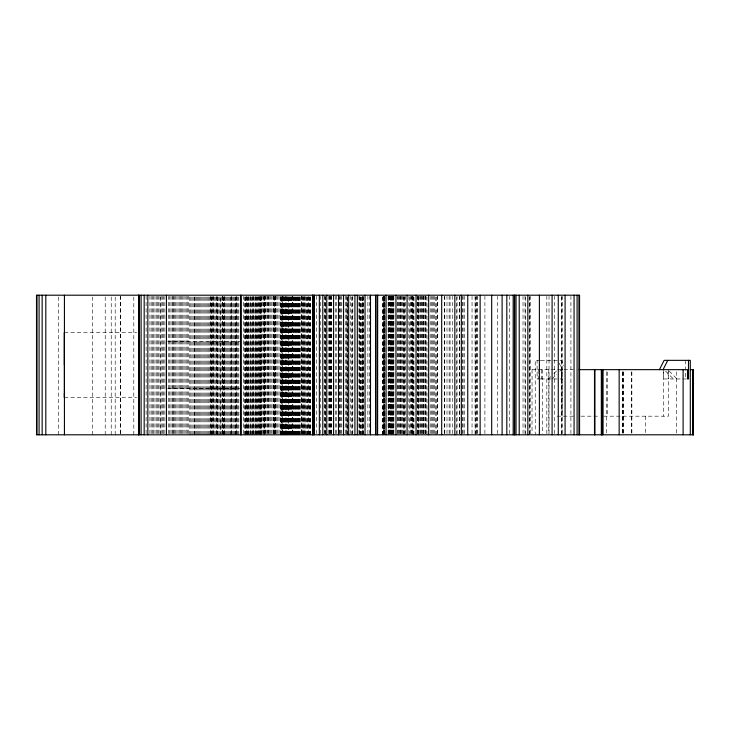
<?xml version="1.0" encoding="UTF-8"?>
<svg xmlns="http://www.w3.org/2000/svg" width="730" height="730" viewBox="0 0 730 730"><rect width="100%" height="100%" fill="white"/><g stroke="black" fill="none" stroke-linecap="round" stroke-linejoin="round"><path stroke-width="0.55" stroke-dasharray="3.65 2.74" d="M58.683 434.797L58.683 296.334M92.61 434.797L92.61 296.334M105.211 434.797L105.211 296.334M111.225 434.797L111.225 296.334M115.194 434.797L115.194 296.344M120.331 433.666L120.331 296.344M120.423 433.666L120.423 296.344M133.8 434.797L133.8 296.344M146.091 433.656L146.091 296.334M149.915 433.656L149.915 296.334M151.183 433.656L151.183 296.334M152.451 433.656L152.451 296.334M153.711 433.656L153.711 296.334M154.961 433.656L154.961 296.334M156.22 433.656L156.22 296.334M157.461 433.666L157.461 296.334M158.711 433.666L158.711 296.334M159.952 433.666L159.952 296.334M160.709 434.797L160.709 296.334M161.184 433.666L161.184 296.334M162.416 433.666L162.425 296.334M163.648 433.666L163.648 296.334M164.87 433.666L164.87 296.334M168.52 433.666L168.52 296.334M169.734 433.666L169.734 296.334M170.939 433.666L170.939 296.334M172.134 433.666L172.134 296.334M172.928 433.666L172.928 296.344M173.329 433.666L173.329 296.334M174.525 433.666L174.525 296.334M175.711 433.666L175.711 296.334M176.897 433.666L176.897 296.334M178.074 433.666L178.074 296.334M179.251 433.666L179.251 296.334M180.419 433.666L180.419 296.334M181.588 433.666L181.588 296.334M182.755 433.666L182.755 296.334M183.914 433.666L183.914 296.334M185.064 433.666L185.064 296.334M186.214 433.666L186.214 296.334M187.364 433.666L187.364 296.334M188.504 433.666L188.504 296.334M189.59 434.797L189.59 296.334M190.767 434.797L190.767 296.334M191.899 434.797L191.899 296.334M193.021 434.797L193.021 296.334M194.143 434.797L194.143 296.334M194.636 434.797L194.636 296.334M195.257 434.797L195.257 296.334M196.37 434.797L196.37 296.334M197.474 434.797L197.474 296.344M198.578 434.797L198.578 296.344M199.673 434.797L199.673 296.344M200.768 434.797L200.768 296.344M201.854 434.797L201.854 296.344M202.94 434.797L202.94 296.344M204.017 434.797L204.017 296.344M205.093 434.797L205.093 296.344M206.161 434.797L206.161 296.344M207.229 434.797L207.238 296.334M208.287 434.797L208.287 296.344M209.346 434.797L209.346 296.344M210.395 434.797L210.395 296.344M210.541 433.666L210.578 296.344M211.445 434.797L211.445 296.344M211.627 434.797L211.627 296.344M212.12 433.666L212.12 296.344M212.403 434.797L212.485 296.344M213.251 433.666L213.251 296.334M213.525 434.797L213.525 296.344M214.556 434.797L214.556 296.344M215.587 434.797L215.587 296.344M216.609 434.797L216.609 296.344M216.81 433.666L216.81 296.344M217.221 434.797L217.221 296.344M217.321 434.797L217.321 296.344M217.631 434.797L217.631 296.344M218.644 434.797L218.644 296.344M219.657 434.797L219.657 296.344M220.661 434.797L220.661 296.344L220.761 433.666M221.664 434.797L221.664 296.344M222.367 433.666L222.367 296.344M222.449 433.666L222.449 296.344M222.659 434.797L222.659 296.344M223.416 434.797L223.416 296.344M223.654 434.797L223.654 296.344M224.055 434.797L224.055 296.344M224.639 434.797L224.639 296.344M224.758 433.666L224.758 296.344M225.616 434.797L225.616 296.344M226.592 434.797L226.592 296.344M227.568 434.797L227.568 296.344M228.536 434.797L228.536 296.344M229.494 434.797L229.494 296.344M230.452 434.797L230.452 296.344M231.008 434.797L231.008 296.344M231.41 434.797L231.41 296.344M231.556 433.666L231.556 296.344M232.359 434.797L232.359 296.344M233.299 434.797L233.299 296.344M234.239 434.797L234.239 296.344M235.17 434.797L235.17 296.344M235.826 434.797L235.845 296.344M236.1 434.797L236.118 296.334M236.465 433.666L236.465 296.344M237.022 434.797L237.022 296.344M237.943 434.797L237.943 296.344M238.856 434.797L238.856 296.344M243.355 433.666L243.355 296.344M244.24 434.797L244.24 296.344M245.116 434.797L245.116 296.344M245.627 434.797L245.627 296.344M245.992 434.797L245.992 296.344M246.649 433.666L246.649 296.344M246.859 434.797L246.859 296.344M247.726 434.797L247.726 296.344M247.954 434.797L247.954 296.344M248.118 433.656L248.118 296.334M248.583 434.797L248.583 296.344M249.432 434.797L249.395 296.334M250.28 434.797L250.28 296.344M250.673 433.656L250.673 296.334M251.129 434.797L251.129 296.344M251.969 434.797L251.941 296.334M252.799 434.797L252.799 296.344M252.89 433.666L252.89 296.344M253.21 433.656L253.21 296.334M253.629 434.797L253.629 296.344M254.451 434.797L254.478 296.334M255.272 434.797L255.272 296.344M255.737 433.656L255.737 296.334M256.084 434.797L256.084 296.344M256.887 434.797L256.887 296.344M256.987 433.656L256.987 296.334M257.69 434.797L257.69 296.344M258.247 433.656L258.247 296.334M258.493 434.797L258.493 296.344M259.278 434.797L259.278 296.344M259.497 433.656L259.497 296.334M260.072 434.797L260.072 296.344M260.291 433.666L260.3 296.344M260.647 434.797L260.647 296.344M260.847 434.797L260.738 296.334M261.157 433.666L261.157 296.344M261.495 434.797L261.495 296.344M261.979 433.656L261.979 296.334M263.028 433.666L263.028 296.344M263.211 433.656L263.22 296.334M264.059 434.797L264.059 296.344M264.452 433.666L264.452 296.334M264.671 434.797L264.671 296.344M264.735 433.666L264.735 296.344M265.674 433.666L265.674 296.334M265.848 433.666L265.848 296.344M266.897 433.666L266.897 296.334M267.527 433.666L267.527 296.344M268.12 433.666L268.12 296.334M268.476 433.666L268.476 296.344M269.343 433.666L269.343 296.334M270.547 433.666L270.547 296.334M271.761 433.666L271.761 296.334M272.965 433.666L272.965 296.334M273.513 433.666L273.513 296.344M273.796 433.666L273.796 296.344M274.161 433.666L274.161 296.334M274.434 434.797L274.434 296.344M274.936 433.666L274.954 296.344M275.356 433.666L275.365 296.334M275.584 433.666L275.584 296.344M275.648 433.666L275.648 296.344M276.551 433.666L276.551 296.334M277.738 433.666L277.738 296.334M278.924 433.666L278.924 296.334M280.101 433.666L280.101 296.334M280.795 434.797L280.795 296.344M280.94 434.797L280.922 296.344M281.032 434.797L281.004 296.344M281.141 434.797L281.232 296.344L281.269 434.797M281.424 434.797L281.552 296.344M281.598 434.797L281.598 296.344M281.798 434.797L281.734 296.344M282.017 434.797L281.944 296.344M282.255 434.797L282.182 296.344M282.437 434.797L282.446 296.334M282.51 434.797L282.51 296.344M283.003 434.797L283.003 296.344M283.094 434.797L283.094 296.344M283.322 434.797L283.286 296.344M283.413 434.797L283.413 296.344M283.651 434.797L283.614 296.334M283.751 434.797L283.76 296.344M284.116 434.797L284.007 296.344M284.39 434.797L284.39 296.344M284.499 434.797L284.499 296.344M284.901 434.797L284.782 296.334M285.202 434.797L285.202 296.344M285.33 434.797L285.33 296.344M285.64 434.797L285.64 296.344M285.768 434.797L285.768 296.344M285.941 433.666L285.941 296.334M286.096 434.797L286.096 296.344M286.233 434.797L286.233 296.344M286.571 434.797L286.571 296.344M286.707 434.797L286.717 296.344M287.063 434.797L287.091 296.334M287.209 434.797L287.209 296.344M287.584 434.797L287.584 296.344M287.729 434.797L287.729 296.344M288.113 434.797L288.24 296.334L288.268 434.797M288.66 434.797L288.66 296.344M288.825 434.797L288.825 296.344M289.235 434.797L289.235 296.344M289.399 434.797L289.39 296.334M289.819 434.797L289.819 296.344M290.002 434.797L290.002 296.344M290.43 434.797L290.531 296.334M290.613 434.797L290.613 296.344M291.051 434.797L291.051 296.344M291.243 434.797L291.243 296.344M291.699 434.797L291.617 296.334M291.881 434.797L291.881 296.344M292.356 434.797L292.356 296.344M292.548 433.666L292.548 296.344M292.794 433.666L292.794 296.334M293.031 434.797L293.031 296.344M293.725 434.797L293.725 296.344M293.925 434.797L293.925 296.334M294.436 434.797L294.436 296.344M295.048 434.797L295.048 296.334M295.157 434.797L295.157 296.344M295.896 434.797L295.896 296.344M296.17 434.797L296.17 296.334M296.654 434.797L296.654 296.344M297.283 434.797L297.283 296.334M297.429 434.797L297.429 296.344M298.214 434.797L298.214 296.344M298.397 434.797L298.397 296.334M299.017 434.797L299.017 296.344M299.501 434.797L299.501 296.334M299.838 434.797L299.838 296.344M300.669 434.797L300.605 296.334M301.7 433.666L301.7 295.203M302.366 434.797L302.366 296.344M302.795 433.666L302.795 296.344M303.242 434.797L303.242 296.344M303.881 433.666L303.881 296.344M304.118 434.797L304.118 296.344M304.967 433.666L304.967 295.203M305.021 434.797L305.021 296.344M305.925 434.797L306.043 296.344M306.846 434.797L306.846 296.344M307.12 434.797L307.12 296.344M307.777 434.797L307.777 296.344M308.188 433.666L308.188 296.344M308.717 434.797L308.717 296.344M309.255 434.797L309.255 296.344M309.675 434.797L309.675 296.344M310.314 434.797L310.314 296.344M310.633 434.797L310.633 296.344M316.601 433.666L316.583 296.344M320.744 433.666L320.671 296.344M324.686 433.666L324.686 296.344M324.969 433.666L324.969 296.344M325.452 433.666L325.452 296.344M325.68 434.797L325.68 296.344M328.619 433.666L328.628 296.344M329.266 433.666L329.266 296.344M329.595 433.666L329.595 295.203M330.343 433.666L330.343 296.344M330.562 433.666L330.562 296.344M331.429 433.666L331.429 296.344M331.529 433.666L331.529 296.344M335.326 433.666L335.326 296.344M336.265 433.666L336.265 295.203M339.66 433.666L339.66 296.344M339.97 433.666L339.97 296.344M340.883 433.666L340.883 296.344M341.795 433.666L341.795 296.344M345.381 433.666L345.381 296.344M346.266 433.666L346.266 296.344M347.653 434.797L347.653 296.344M350.61 433.666L350.61 296.344M351.459 434.797L351.459 296.344M352.307 434.797L352.307 296.344M352.8 433.666L352.8 296.344M358.914 433.666L358.914 296.344M359.306 433.666L359.306 296.344M359.717 434.797L359.717 296.344M360.52 434.797L360.52 296.344M360.739 434.797L360.739 296.344M361.313 434.797L361.313 296.344M362.098 434.797L362.098 296.344M362.326 433.666L362.326 296.344M362.673 434.797L362.673 296.344M362.883 434.797L362.883 296.344M363.184 433.666L363.184 295.203M363.522 434.797L363.522 296.344M367.874 433.666L367.874 296.344M369.553 433.666L369.553 296.344M382.83 434.797L382.849 296.344M382.903 434.797L382.949 296.344M383.058 434.797L383.131 296.344M383.259 434.797L383.296 295.203M383.405 434.797L383.405 296.344M383.761 434.797L383.761 296.344M384.044 434.797L383.98 296.344M384.208 434.797L384.208 296.344M384.281 433.666L384.281 296.344M384.409 296.344L384.464 434.797L384.537 296.344M384.737 434.797L384.737 296.344M385.029 434.797L385.029 296.344M388.123 433.666L388.123 296.344M388.26 433.666L388.26 296.344M388.597 433.666L388.597 296.344M388.743 434.797L388.743 296.344M389.09 433.666L389.09 296.344M389.236 433.666L389.236 296.344M389.656 433.666L389.61 295.203M389.756 433.666L389.756 296.344M390.139 433.666L390.139 296.344M390.295 434.797L390.295 296.344M390.687 433.666L390.696 296.344M390.851 433.666L390.86 296.344M391.262 434.797L391.262 296.344M391.435 433.666L391.435 296.344M391.846 433.666L391.846 296.344M392.028 433.666L392.028 296.344M392.457 434.797L392.457 296.344M392.64 433.666L392.64 295.203M393.078 433.666L393.078 296.344M393.269 433.666L393.269 295.203M393.726 434.797L393.726 296.344M393.917 433.666L393.917 296.344M397.184 433.666L397.184 296.344M397.923 433.666L397.923 296.344M398.68 433.666L398.68 296.344M399.456 433.666L399.456 296.344M400.086 433.666L400.086 296.344M400.241 433.666L400.241 296.344M401.044 433.666L401.044 296.344M401.865 433.666L401.865 296.344M402.695 433.666L402.695 296.344M403.489 434.797L403.489 296.344M403.535 433.666L403.535 296.344M404.393 434.797L404.393 296.344M404.794 433.666L404.794 296.344M405.269 433.666L405.269 296.344M408.873 433.666L408.873 296.344M409.804 434.797L409.804 296.344M410.744 433.666L410.744 296.344M411.154 433.666L411.154 296.344M411.702 433.666L411.702 296.344M412.423 433.666L412.423 296.344M412.623 434.797L412.623 296.344M412.66 433.666L412.66 296.344M413.016 433.666L413.016 296.344M413.636 434.797L413.636 296.344M413.983 434.797L413.992 296.344M417.195 433.666L417.195 296.344M417.615 433.666L417.615 296.344M418.162 433.666L418.162 296.344M418.427 433.666L418.427 296.344M418.628 434.797L418.628 296.344M419.659 433.666L419.659 296.344M420.69 433.666L420.69 296.344M420.991 433.666L420.991 296.344M421.721 433.666L421.721 295.203M422.77 433.666L422.77 296.344M422.989 433.666L422.989 296.344M423.354 433.666L423.354 296.344M423.82 433.666L423.82 296.344M424.869 433.666L424.869 296.344M425.736 433.666L425.736 296.344M425.818 433.666L425.818 296.344M425.964 433.666L425.928 296.344M426.995 434.797L426.995 296.344M430.216 433.666L430.216 296.344M431.293 433.666L431.293 296.344M432.379 433.666L432.379 296.344M433.456 433.666L433.456 296.344M434.542 433.666L434.542 296.344M435.627 434.797L435.627 296.344M436.723 434.797L436.723 296.344M437.252 433.666L437.252 296.344M437.361 433.666L437.361 296.344M444.543 433.666L444.552 296.344M444.789 433.666L444.789 296.344M446.997 433.666L446.997 296.344M449.114 433.666L449.114 296.344M450.063 433.666L450.063 296.344M452.646 433.666L452.646 296.344M456.798 434.797L456.798 296.344M457.035 433.666L457.035 296.344M459.38 433.666L459.38 296.344M459.736 433.666L459.736 296.344M462.765 433.666L462.765 296.344M463.057 433.666L463.057 296.344M464.618 433.666L464.618 296.344M472.045 433.666L472.045 296.344M475.057 433.666L475.057 296.344M475.522 434.797L475.522 296.344M476.179 433.666L476.179 296.344M476.909 433.666L476.909 296.344M477.539 433.666L477.539 296.344M484.902 433.666L484.902 296.344M497.522 433.666L497.522 296.344M509.43 433.666L509.43 296.344M523.027 433.666L523.027 296.344M525.016 433.666L525.016 296.344M525.381 434.797L525.381 296.344M529.369 434.797L529.414 296.344M529.706 433.666L529.706 296.344M530.455 433.666L530.455 296.344M546.816 433.666L546.816 296.344M549.024 433.666L549.024 296.344M554.672 433.666L554.672 296.344M561.407 433.666L561.407 296.344M561.762 434.797L561.762 296.344M562.392 433.666L562.392 296.344M570.915 433.666L570.915 296.344M548.458 378.961L550.785 376.634M553.887 373.532L556.99 370.429M551.999 378.961L556.652 374.308M559.746 371.205L561.297 369.654M64.404 332.433L136.647 332.433M167.553 341.731L240.946 341.731M540.355 360.346L535.236 360.346L535.236 434.797M540.839 360.346L561.297 360.346L564.089 365.931M532.033 369.654L573.442 369.654M540.501 378.961L537.097 378.961L537.097 360.346M540.82 378.961L561.68 378.961L561.68 369.654M686.419 378.961L663.716 378.961L663.716 371.725M167.553 388.269L240.946 388.269M64.404 397.576L136.647 397.576M556.999 416.182L573.442 416.182M581.043 416.182L599.805 416.182M603.619 416.182L668.525 416.182L668.525 369.654M669.282 371.205L677.038 378.961M665.65 371.205L673.407 378.961M559.162 363.138L562.41 369.654M685.278 360.346L685.278 378.961M676.71 371.899L676.71 433.675M668.114 371.725L668.114 378.961M663.461 369.654L663.461 416.182M645.338 416.182L645.338 433.702M631.861 371.899L631.861 433.675M631.45 371.899L631.45 433.675M623.365 371.899L623.365 433.675M623.11 371.899L623.11 433.675M622.453 371.899L622.453 433.675M622.27 371.899L622.27 433.675M607.698 371.926L607.698 416.182M606.365 371.899L606.365 433.675M562.063 369.654L562.063 416.182M548.814 369.654L548.814 433.675M542.427 369.654L542.427 433.675M541.368 369.654L541.368 378.961M538.165 369.654L538.165 378.961M532.061 369.654L532.024 433.675M282.711 296.344L282.711 434.797L282.793 296.344M301.463 296.344L301.463 434.797L301.508 296.344M347.088 296.344L347.088 433.666L347.142 296.344M383.579 296.344L383.579 434.797L383.624 296.344"/><path stroke-width="1.09" d="M36.956 434.797L36.956 295.203M39.082 434.797L39.082 295.203M42.148 434.797L42.148 295.203M45.808 434.797L45.808 295.203M64.377 365L64.404 332.433L64.404 397.576L64.413 393.415M64.422 434.797L64.422 295.203M138.864 434.797L138.864 295.203M138.983 434.797L138.983 295.203M141.109 434.797L141.109 295.203M144.175 434.797L144.175 295.203M147.834 434.797L147.834 295.203M166.431 388.269L166.431 341.768M166.449 434.797L166.449 295.203M312.568 434.797L312.568 295.203M312.604 434.797L312.604 295.203M313.654 434.797L313.654 295.203M314.429 434.797L314.429 295.203M319.348 434.797L319.348 295.203M322.797 434.797L322.797 295.203M326.784 434.797L326.784 295.203M333.583 434.797L333.583 295.203M338.492 434.797L338.492 295.203M343.565 434.797L343.565 295.203M348.675 434.797L348.675 295.203M354.917 434.797L354.917 295.203M357.326 434.797L357.326 295.203M365.055 434.797L365.055 295.203M370.502 434.797L370.502 295.203M375.539 434.797L375.539 295.203M376.963 434.797L376.963 295.203M377.611 434.797L377.675 295.203M386.079 434.797L386.079 295.203M395.961 434.797L395.961 295.203M407.075 434.797L407.075 295.203M416.054 434.797L416.054 295.203M428.656 434.797L428.656 295.203M441.687 434.797L441.687 295.203M454.827 434.797L454.827 295.203M461.333 434.797L461.333 295.203M467.748 434.797L467.748 295.203M480.139 434.797L480.139 295.203M491.682 434.797L491.682 295.203M502.112 434.797L502.112 295.203M506.821 434.797L506.821 295.203M513.181 434.797L513.181 295.203M514.449 434.797L514.449 295.203M514.65 434.797L514.65 295.203M516.019 434.797L516.019 295.203M519.222 434.797L519.222 295.203M527.845 434.797L527.845 295.203M539.388 434.797L539.388 295.203M552.09 434.797L552.09 295.203M558.267 434.797L558.267 295.203M565.084 434.797L565.084 295.203M574.072 434.797L574.072 295.203M577.083 434.797L577.083 295.203M578.936 434.797L578.936 295.203M579.565 434.797L579.565 295.203L36.5 295.203L36.536 434.797L693.491 434.797M659.445 369.654L664.099 360.346L690.297 360.346L690.297 434.797M663.077 369.654L667.731 360.346M579.136 369.654L687.505 369.654L687.505 378.961L688.5 378.961L688.5 360.346M690.261 369.654L693.491 369.654M138.563 295.203L138.527 434.797M693.363 369.654L693.427 434.797M693.062 369.654L693.062 434.797M692.934 369.654L692.934 434.797M683.107 369.654L683.107 434.797M619.159 369.654L619.159 434.797M602.87 369.654L602.87 434.797M602.652 369.654L602.652 434.797M601.62 369.654L601.62 434.797M601.328 369.654L601.328 434.797M594.913 369.654L594.913 434.797M594.494 369.654L594.494 434.797M240.891 295.203L240.891 434.797L240.891 295.203"/></g></svg>
